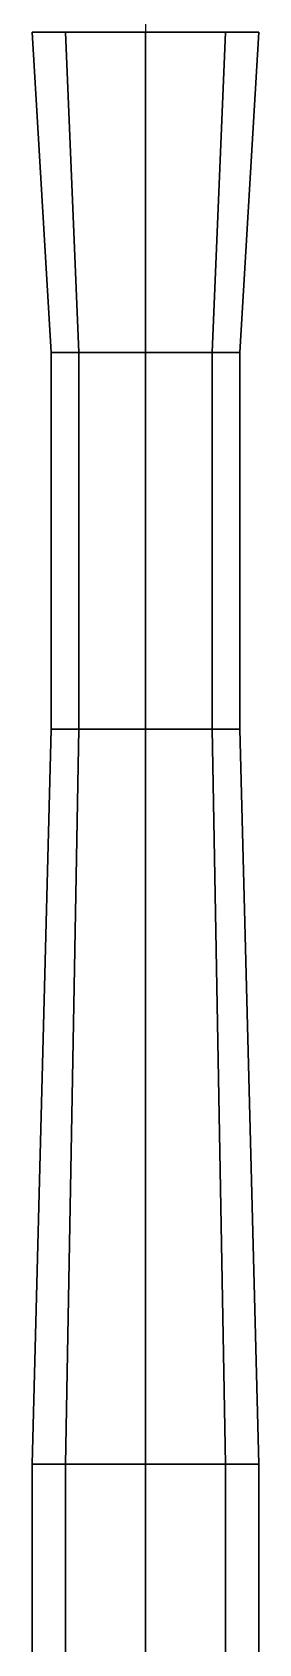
# Model space of a CAD drawing. Header units: millimetres. Extents: x -0.78 to 3, y -2.6 to 4.25.
# Drawn here: x -0.06 to 0.06, y 0.835 to 1.69 of the extents above; entities that cross this region are included whole.
import ezdxf

# ---------------------------------------------------------------- set-up
doc = ezdxf.new("R2010")
doc.units = ezdxf.units.MM
doc.layers.add('gun', color=1, linetype='Continuous')
doc.layers.add('wheels', color=2, linetype='Continuous')

msp = doc.modelspace()

# ---------------------------------------------------------------- linework, layer by layer
at = {"layer": 'gun'}
for points in [[(-0.04243, 1.69, 0.84243), (-0.06, 1.69, 0.8), (-0.05, 1.52, 0.8), (-0.03536, 1.52, 0.83536)], [(-0.06, 1.69, 0.8), (-0.04243, 1.69, 0.75757), (-0.03536, 1.52, 0.76464), (-0.05, 1.52, 0.8)], [(0, 1.69, 0.86), (-0.04243, 1.69, 0.75757), (-0.06, 1.69, 0.8), (-0.04243, 1.69, 0.84243)], [(0, 1.69, 0.86), (-0.04243, 1.69, 0.84243), (-0.03536, 1.52, 0.83536), (0, 1.52, 0.85)], [(-0.04243, 1.69, 0.75757), (0, 1.69, 0.74), (0, 1.52, 0.75), (-0.03536, 1.52, 0.76464)], [(0.04243, 1.69, 0.84243), (0, 1.69, 0.74), (-0.04243, 1.69, 0.75757), (0, 1.69, 0.86)], [(0.04243, 1.69, 0.84243), (0, 1.69, 0.86), (0, 1.52, 0.85), (0.03536, 1.52, 0.83536)], [(0, 1.69, 0.74), (0.04243, 1.69, 0.75757), (0.03536, 1.52, 0.76464), (0, 1.52, 0.75)], [(0.06, 1.69, 0.8), (0.04243, 1.69, 0.75757), (0, 1.69, 0.74), (0.04243, 1.69, 0.84243)], [(0.06, 1.69, 0.8), (0.04243, 1.69, 0.84243), (0.03536, 1.52, 0.83536), (0.05, 1.52, 0.8)], [(0.04243, 1.69, 0.75757), (0.06, 1.69, 0.8), (0.05, 1.52, 0.8), (0.03536, 1.52, 0.76464)], [(-0.03536, 1.52, 0.83536), (-0.05, 1.52, 0.8), (-0.05, 1.32, 0.8), (-0.03536, 1.32, 0.83536)], [(-0.05, 1.52, 0.8), (-0.03536, 1.52, 0.76464), (-0.03536, 1.32, 0.76464), (-0.05, 1.32, 0.8)], [(0, 1.52, 0.85), (-0.03536, 1.52, 0.83536), (-0.03536, 1.32, 0.83536), (0, 1.32, 0.85)], [(-0.03536, 1.52, 0.76464), (0, 1.52, 0.75), (0, 1.32, 0.75), (-0.03536, 1.32, 0.76464)], [(0.03536, 1.52, 0.83536), (0, 1.52, 0.85), (0, 1.32, 0.85), (0.03536, 1.32, 0.83536)], [(0, 1.52, 0.75), (0.03536, 1.52, 0.76464), (0.03536, 1.32, 0.76464), (0, 1.32, 0.75)], [(0.05, 1.52, 0.8), (0.03536, 1.52, 0.83536), (0.03536, 1.32, 0.83536), (0.05, 1.32, 0.8)], [(0.03536, 1.52, 0.76464), (0.05, 1.52, 0.8), (0.05, 1.32, 0.8), (0.03536, 1.32, 0.76464)], [(-0.04243, 0.93, 0.75757), (-0.06, 0.93, 0.8), (-0.05, 1.32, 0.8), (-0.03536, 1.32, 0.76464)], [(-0.06, 0.93, 0.8), (-0.04243, 0.93, 0.84243), (-0.03536, 1.32, 0.83536), (-0.05, 1.32, 0.8)], [(0, 0.93, 0.74), (-0.04243, 0.93, 0.75757), (-0.03536, 1.32, 0.76464), (0, 1.32, 0.75)], [(-0.04243, 0.93, 0.84243), (0, 0.93, 0.86), (0, 1.32, 0.85), (-0.03536, 1.32, 0.83536)], [(0.04243, 0.93, 0.75757), (0, 0.93, 0.74), (0, 1.32, 0.75), (0.03536, 1.32, 0.76464)], [(0, 0.93, 0.86), (0.04243, 0.93, 0.84243), (0.03536, 1.32, 0.83536), (0, 1.32, 0.85)], [(0.06, 0.93, 0.8), (0.04243, 0.93, 0.75757), (0.03536, 1.32, 0.76464), (0.05, 1.32, 0.8)], [(0.04243, 0.93, 0.84243), (0.06, 0.93, 0.8), (0.05, 1.32, 0.8), (0.03536, 1.32, 0.83536)], [(-0.04243, 0.93, 0.84243), (-0.06, 0.93, 0.8), (-0.06, -0.26, 0.8), (-0.04243, -0.26, 0.84243)], [(-0.06, 0.93, 0.8), (-0.04243, 0.93, 0.75757), (-0.04243, -0.26, 0.75757), (-0.06, -0.26, 0.8)], [(0, 0.93, 0.86), (-0.04243, 0.93, 0.84243), (-0.04243, -0.26, 0.84243), (0, -0.26, 0.86)], [(-0.04243, 0.93, 0.75757), (0, 0.93, 0.74), (0, -0.26, 0.74), (-0.04243, -0.26, 0.75757)], [(0.04243, 0.93, 0.84243), (0, 0.93, 0.86), (0, -0.26, 0.86), (0.04243, -0.26, 0.84243)], [(0, 0.93, 0.74), (0.04243, 0.93, 0.75757), (0.04243, -0.26, 0.75757), (0, -0.26, 0.74)], [(0.06, 0.93, 0.8), (0.04243, 0.93, 0.84243), (0.04243, -0.26, 0.84243), (0.06, -0.26, 0.8)], [(0.04243, 0.93, 0.75757), (0.06, 0.93, 0.8), (0.06, -0.26, 0.8), (0.04243, -0.26, 0.75757)]]:
    msp.add_3dface(points, dxfattribs=at)
at = {"layer": 'wheels'}
msp.add_xline((0, 0, 0.5), (0, -1), dxfattribs=at)

doc.saveas('drawing.dxf')
